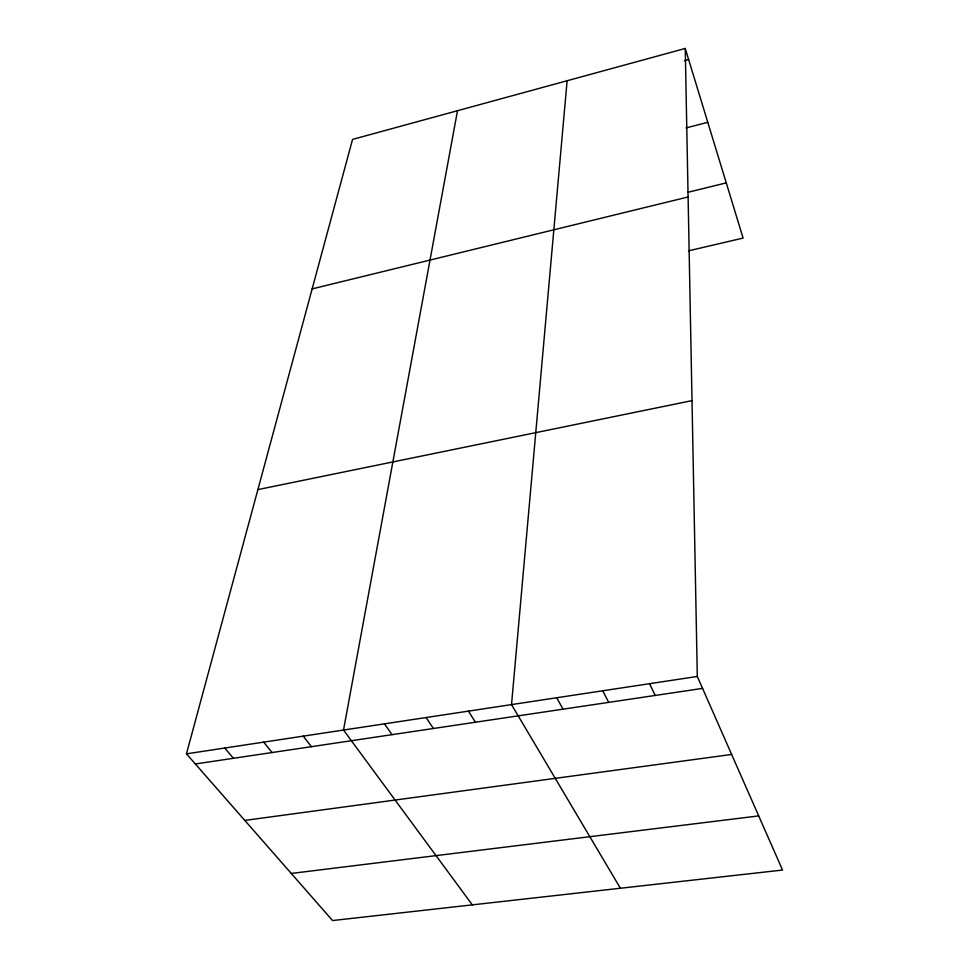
<?xml version="1.0" encoding="UTF-8"?>
<svg xmlns="http://www.w3.org/2000/svg" width="969" height="969" viewBox="0 0 969 969"><rect width="100%" height="100%" fill="white"/><g stroke="black" fill="none" stroke-linecap="round" stroke-linejoin="round"><path stroke-width="1.45" d="M567.119 80.742L511.523 704.608L620.402 888.246M457.501 110.708L343.523 730.045L472.303 904.864M685.253 48.45L697.305 676.459L782.54 870.053L332.549 920.55L186.46 753.834L352.559 139.403L685.253 48.45L743.102 238.071L688.474 250.85M684.368 60.696L688.632 59.533M686.004 127.932L707.782 122.312M687.772 192.334L726.265 182.887M312.139 288.895L688.099 196.973M257.887 489.599L692.011 400.633M186.46 753.834L697.305 676.459M195.338 763.972L702.549 688.39M244.806 820.416L731.643 754.451M291.269 873.444L758.703 815.91M224.76 748.032L233.396 758.291M263.689 742.133L272.071 752.538M303.273 736.137L311.4 746.675M384.451 723.843L392.033 734.659M426.081 717.544L433.373 728.494M468.427 711.125L475.416 722.232M556.703 697.765L563.037 709.175M602.718 690.788L608.702 702.368M649.569 683.69L655.201 695.439"/></g></svg>
